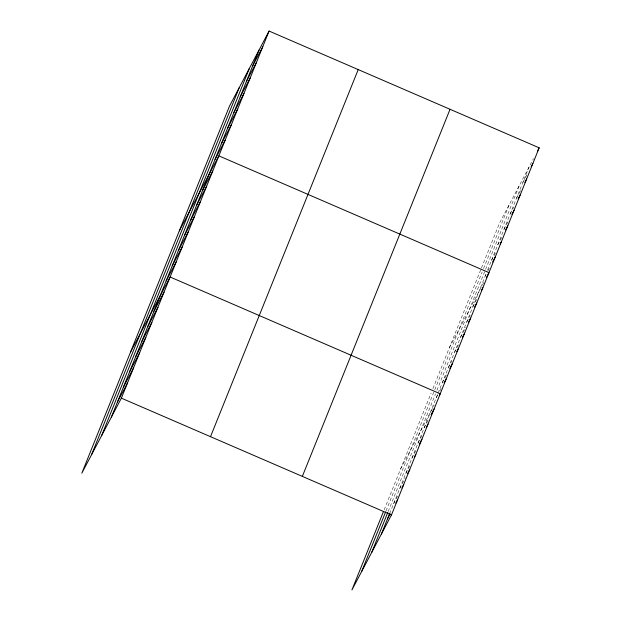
<?xml version="1.0" encoding="UTF-8"?>
<svg xmlns="http://www.w3.org/2000/svg" width="621" height="621" viewBox="0 0 621 621"><rect width="100%" height="100%" fill="white"/><g stroke="black" fill="none" stroke-linecap="round" stroke-linejoin="round"><path stroke-width="0.47" stroke-dasharray="3.1 2.33" d="M384.182 509.779L431.129 393.093M432.915 388.637L480.786 269.654M481.485 267.923L499.618 222.846L533.486 158.611M386.029 510.92L434.405 390.663M434.77 389.771L482.152 271.998M483.549 268.528L509.352 204.387M388.172 511.494L435.476 393.916M436.912 390.353L519.381 185.369M389.662 513.52L437.689 394.156M438.046 393.272L486.22 273.519M487.617 270.05L529.115 166.909M522.835 182.512L527.213 174.214M516.563 198.115L520.934 189.816M510.283 213.709L513.784 207.072M504.004 229.312L508.382 221.014M497.732 244.915L502.102 236.617M491.452 260.517L495.83 252.219M485.172 276.12L486.049 274.459M487.803 271.144L489.985 266.991M449.402 347.667L484.582 280.933M472.806 306.867L476.742 299.4M466.713 322.012L470.213 315.367M460.619 337.149L465.874 327.197M454.525 352.293L458.903 343.995M448.44 367.438L451.933 360.801M442.346 382.583L447.159 373.454M436.252 397.719L437.999 394.405M439.753 391.083L441.065 388.599M400.661 468.808L434.095 405.397M424.065 428.009L428.443 419.711M417.972 443.153L423.227 433.194M411.878 458.298L416.256 450M405.792 473.435L409.728 465.967M399.699 488.58L405.381 477.79M393.605 503.724L398.418 494.595"/><path stroke-width="0.93" d="M91.559 454.719L239.248 87.615M101.588 435.694L249.277 68.597M111.322 417.234L259.011 50.138M269.072 31.05L229.522 106.075L81.825 473.179L121.382 398.154L269.072 31.05L539.175 147.821L391.478 514.925L351.928 589.95L383.46 511.564M210.511 436.687L358.208 69.583M302.349 476.392L450.046 109.288M361.655 571.491L385.672 511.805M371.684 552.473L387.815 512.387M381.418 534.006L389.662 513.52M252.739 65.733L262.799 46.653M246.459 81.335L256.52 62.255M240.18 96.938L250.247 77.858M233.907 112.541L243.968 93.461M227.628 128.143L237.688 109.055M221.348 143.746L231.416 124.658M215.076 159.349L225.136 140.261M179.306 230.888L218.856 155.863L488.96 272.635L486.336 277.618M202.702 190.088L212.762 171.008M196.609 205.233L206.677 186.153M190.523 220.377L200.583 201.289M184.429 235.522L194.489 216.434M178.336 250.667L188.396 231.579M172.242 265.804L182.302 246.723M166.149 280.948L176.209 261.868M130.565 352.029L170.123 277.005L440.219 393.784L439.35 395.437M153.961 311.237L164.029 292.149M147.876 326.374L157.936 307.294M141.782 341.519L151.842 322.439M135.689 356.664L145.749 337.576M129.595 371.808L139.655 352.72M123.501 386.953L133.562 367.865M117.408 402.09L127.476 383.01M537.429 151.144L539.175 147.821M531.149 166.746L532.896 163.424M524.869 182.349L526.624 179.027M518.155 198.774L520.344 194.629M511.883 214.377L514.072 210.232M505.603 229.98L507.792 225.834M500.2 243.921L501.512 241.437M492.616 262.015L495.24 257.04M481.554 290.271L482.866 287.779M474.591 307.069L476.773 302.924M468.498 322.214L470.679 318.068M462.404 337.358L464.593 333.213M456.745 351.672L458.5 348.35M449.783 368.47L452.406 363.495M444.124 382.784L446.313 378.639M431.067 414.735L434.126 408.921M426.285 427.388L428.04 424.065M419.322 444.186L421.946 439.21M414.541 456.839L415.853 454.355M407.57 473.644L409.759 469.499M401.919 487.959L403.666 484.636M387.512 518.869L390.135 513.885M395.825 503.103L397.572 499.781M121.382 398.154L391.478 514.925"/></g></svg>
